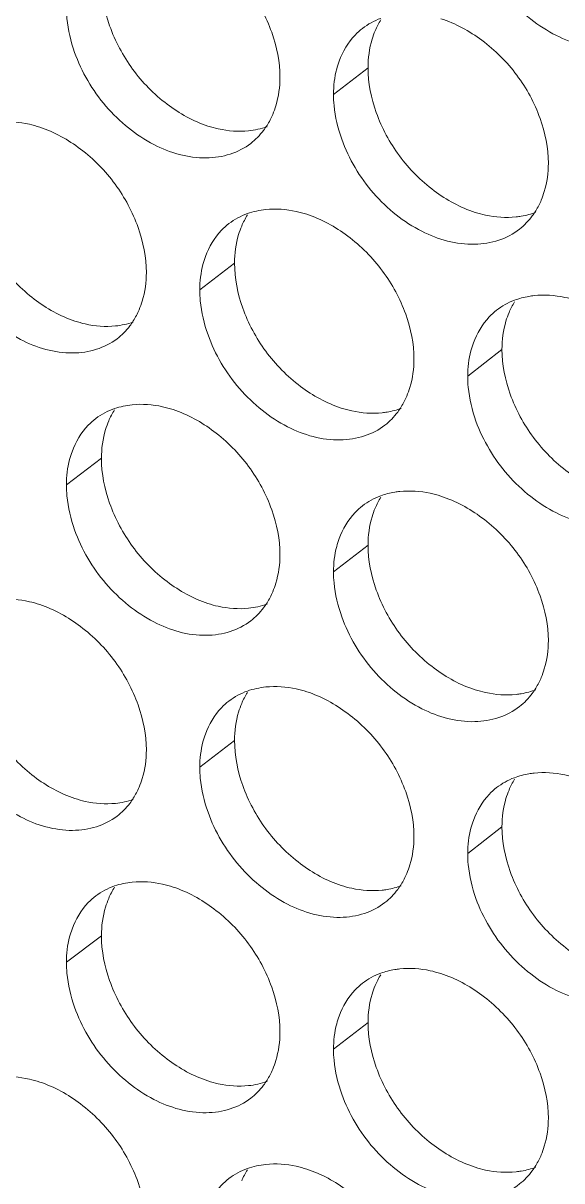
# Model space of a CAD drawing. Header units: millimetres. Extents: x 1177 to 4147, y 93 to 2194.
# Drawn here: x 2669.62 to 2678.5, y 939.57 to 958.67 of the extents above; entities that cross this region are included whole.
import ezdxf

# ---------------------------------------------------------------- set-up
doc = ezdxf.new("R2010")
doc.units = ezdxf.units.MM
doc.header["$LTSCALE"] = 0.1
doc.layers.get('0').update_dxf_attribs({"lineweight": 13})
doc.layers.add('标注', color=251, linetype='Continuous', lineweight=9)

# ---------------------------------------------------------------- blocks, each defined once
blk = doc.blocks.new('02')
at = {"layer": '标注'}
for p, q in [((4590.993, 959.745), (4590.18, 959.115)), ((4587.849, 955.14), (4587.03, 954.512)), ((4594.147, 953.108), (4593.34, 952.476)), ((4584.714, 950.542), (4583.889, 949.916)), ((4584.714, 950.542), (4583.889, 949.916)), ((4590.993, 948.495), (4590.18, 947.865)), ((4590.993, 948.495), (4590.18, 947.865)), ((4587.849, 943.89), (4587.03, 943.262)), ((4594.147, 941.858), (4593.34, 941.226)), ((4584.714, 939.292), (4583.889, 938.666)), ((4590.993, 937.245), (4590.18, 936.615))]:
    blk.add_line(p, q, dxfattribs=at)
for centre, radius, start, end in [((4592.88, 959.895), 1.864, 148.3086, 157.2163), ((4593.347, 957.353), 1.872, 328.517, 337.2337), ((4596.041, 953.253), 1.872, 148.5566, 157.3156), ((4590.188, 952.733), 1.864, 328.2673, 337.1333), ((4592.88, 948.645), 1.864, 148.3086, 157.2163), ((4592.88, 948.645), 1.864, 148.3086, 157.2163), ((4593.347, 946.103), 1.872, 328.517, 337.2337), ((4593.347, 946.103), 1.872, 328.517, 337.2337), ((4596.041, 942.003), 1.872, 148.5566, 157.3156), ((4590.188, 941.483), 1.864, 328.2673, 337.1333), ((4592.88, 937.395), 1.864, 148.3086, 157.2163), ((4593.347, 934.853), 1.872, 328.517, 337.2337)]:
    blk.add_arc(centre, radius, start, end, dxfattribs=at)
for points, knots in [([(4588.919, 959.523), (4588.919, 959.881), (4588.766, 960.626), (4588.224, 961.635), (4587.415, 962.453), (4586.746, 962.827), (4586.401, 962.94)], [0, 0, 0, 0, 0.239683, 0.497404, 0.756744, 1, 1, 1, 1]), ([(4593.535, 962.67), (4593.701, 962.208), (4594.09, 961.553), (4594.805, 960.879), (4595.574, 960.378), (4596.447, 960.139), (4597.254, 960.273), (4597.596, 960.453), (4597.74, 960.568)], [0, 0, 0, 0, 0.275228, 0.413938, 0.547913, 0.788391, 0.896887, 1, 1, 1, 1]), ([(4584.714, 961.792), (4584.714, 961.434), (4584.866, 960.689), (4585.404, 959.679), (4586.209, 958.859), (4586.876, 958.484), (4587.221, 958.372)], [0, 0, 0, 0, 0.239985, 0.497867, 0.757051, 1, 1, 1, 1]), ([(4583.889, 961.166), (4583.889, 961.079), (4583.907, 960.72), (4583.991, 960.366), (4584.082, 960.108)], [0, 0, 0, 0, 0.240231, 1, 1, 1, 1]), ([(4595.24, 957.496), (4595.24, 957.854), (4595.086, 958.598), (4594.541, 959.605), (4593.727, 960.42), (4593.054, 960.79), (4592.707, 960.901)], [0, 0, 0, 0, 0.239401, 0.496825, 0.756197, 1, 1, 1, 1]), ([(4590.864, 960.673), (4590.802, 960.625), (4590.565, 960.41), (4590.397, 960.125), (4590.314, 959.9)], [0, 0, 0, 0, 0.244977, 1, 1, 1, 1]), ([(4591.161, 960.617), (4591.134, 960.551), (4591.033, 960.271), (4590.993, 959.971), (4590.993, 959.745)], [0, 0, 0, 0, 0.240171, 1, 1, 1, 1]), ([(4584.082, 960.108), (4584.245, 959.647), (4584.628, 958.994), (4585.332, 958.316), (4586.088, 957.809), (4586.948, 957.559), (4587.747, 957.679), (4588.087, 957.852), (4588.231, 957.962)], [0, 0, 0, 0, 0.276284, 0.41529, 0.549381, 0.789463, 0.897466, 1, 1, 1, 1]), ([(4590.314, 959.9), (4590.292, 959.839), (4590.212, 959.585), (4590.18, 959.317), (4590.18, 959.115)], [0, 0, 0, 0, 0.241046, 1, 1, 1, 1]), ([(4590.993, 959.745), (4590.993, 959.387), (4591.146, 958.643), (4591.688, 957.635), (4592.498, 956.819), (4593.169, 956.448), (4593.516, 956.337)], [0, 0, 0, 0, 0.239702, 0.497289, 0.756504, 1, 1, 1, 1]), ([(4588.748, 958.647), (4588.776, 958.713), (4588.878, 958.994), (4588.919, 959.296), (4588.919, 959.523)], [0, 0, 0, 0, 0.24007, 1, 1, 1, 1]), ([(4590.18, 959.115), (4590.18, 959.029), (4590.198, 958.67), (4590.283, 958.316), (4590.375, 958.059)], [0, 0, 0, 0, 0.240323, 1, 1, 1, 1]), ([(4583.262, 958.345), (4583.181, 958.372), (4582.87, 958.459), (4582.541, 958.485), (4582.304, 958.461)], [0, 0, 0, 0, 0.262621, 1, 1, 1, 1]), ([(4585.772, 954.922), (4585.772, 955.281), (4585.62, 956.025), (4585.08, 957.035), (4584.274, 957.855), (4583.607, 958.232), (4583.262, 958.345)], [0, 0, 0, 0, 0.239826, 0.497695, 0.75702, 1, 1, 1, 1]), ([(4587.221, 958.372), (4587.302, 958.345), (4587.613, 958.26), (4587.943, 958.235), (4588.18, 958.259)], [0, 0, 0, 0, 0.262294, 1, 1, 1, 1]), ([(4588.231, 957.962), (4588.344, 958.049), (4588.48, 958.189), (4588.588, 958.347), (4588.614, 958.388)], [0, 0, 0, 0, 0.74598, 1, 1, 1, 1]), ([(4590.375, 958.059), (4590.539, 957.597), (4590.926, 956.942), (4591.638, 956.268), (4592.403, 955.764), (4593.271, 955.522), (4594.075, 955.651), (4594.417, 955.829), (4594.561, 955.942)], [0, 0, 0, 0, 0.275578, 0.414386, 0.548399, 0.788745, 0.897079, 1, 1, 1, 1]), ([(4595.073, 956.628), (4595.1, 956.694), (4595.2, 956.973), (4595.24, 957.272), (4595.24, 957.496)], [0, 0, 0, 0, 0.240415, 1, 1, 1, 1]), ([(4581.589, 957.201), (4581.589, 956.843), (4581.74, 956.098), (4582.276, 955.087), (4583.078, 954.265), (4583.744, 953.889), (4584.088, 953.775)], [0, 0, 0, 0, 0.240129, 0.498159, 0.757326, 1, 1, 1, 1]), ([(4589.549, 956.292), (4589.468, 956.318), (4589.155, 956.403), (4588.824, 956.428), (4588.585, 956.403)], [0, 0, 0, 0, 0.262368, 1, 1, 1, 1]), ([(4592.075, 952.881), (4592.075, 953.239), (4591.921, 953.983), (4591.378, 954.991), (4590.566, 955.807), (4589.896, 956.18), (4589.549, 956.292)], [0, 0, 0, 0, 0.239541, 0.497113, 0.75647, 1, 1, 1, 1]), ([(4593.516, 956.337), (4593.597, 956.311), (4593.911, 956.227), (4594.242, 956.204), (4594.481, 956.229)], [0, 0, 0, 0, 0.262046, 1, 1, 1, 1]), ([(4594.481, 956.229), (4594.521, 956.233), (4594.68, 956.255), (4594.837, 956.297), (4594.948, 956.339)], [0, 0, 0, 0, 0.25521, 1, 1, 1, 1]), ([(4594.561, 955.942), (4594.674, 956.031), (4594.81, 956.173), (4594.917, 956.333), (4594.943, 956.375)], [0, 0, 0, 0, 0.746051, 1, 1, 1, 1]), ([(4587.717, 956.072), (4587.655, 956.024), (4587.416, 955.809), (4587.247, 955.523), (4587.163, 955.295)], [0, 0, 0, 0, 0.244827, 1, 1, 1, 1]), ([(4588.018, 956.015), (4587.99, 955.949), (4587.889, 955.668), (4587.849, 955.367), (4587.849, 955.14)], [0, 0, 0, 0, 0.239998, 1, 1, 1, 1]), ([(4580.951, 955.519), (4581.113, 955.059), (4581.493, 954.405), (4582.193, 953.727), (4582.945, 953.218), (4583.801, 952.964), (4584.598, 953.079), (4584.937, 953.249), (4585.081, 953.359)], [0, 0, 0, 0, 0.27664, 0.415747, 0.549878, 0.789826, 0.897663, 1, 1, 1, 1]), ([(4587.163, 955.295), (4587.141, 955.235), (4587.062, 954.981), (4587.03, 954.713), (4587.03, 954.512)], [0, 0, 0, 0, 0.24094, 1, 1, 1, 1]), ([(4587.849, 955.14), (4587.849, 954.782), (4588.001, 954.037), (4588.541, 953.028), (4589.349, 952.21), (4590.018, 951.837), (4590.364, 951.726)], [0, 0, 0, 0, 0.239843, 0.497577, 0.756777, 1, 1, 1, 1]), ([(4585.601, 954.042), (4585.629, 954.109), (4585.731, 954.391), (4585.772, 954.694), (4585.772, 954.922)], [0, 0, 0, 0, 0.239896, 1, 1, 1, 1]), ([(4587.03, 954.512), (4587.03, 954.425), (4587.048, 954.066), (4587.132, 953.712), (4587.224, 953.455)], [0, 0, 0, 0, 0.240277, 1, 1, 1, 1]), ([(4594.905, 954.375), (4594.864, 954.371), (4594.706, 954.349), (4594.55, 954.308), (4594.439, 954.266)], [0, 0, 0, 0, 0.255282, 1, 1, 1, 1]), ([(4595.875, 954.268), (4595.793, 954.294), (4595.477, 954.378), (4595.144, 954.401), (4594.905, 954.375)], [0, 0, 0, 0, 0.26212, 1, 1, 1, 1]), ([(4594.02, 954.031), (4593.959, 953.983), (4593.724, 953.768), (4593.557, 953.486), (4593.475, 953.261)], [0, 0, 0, 0, 0.245125, 1, 1, 1, 1]), ([(4584.088, 953.775), (4584.169, 953.749), (4584.479, 953.662), (4584.808, 953.637), (4585.044, 953.661)], [0, 0, 0, 0, 0.262419, 1, 1, 1, 1]), ([(4585.081, 953.359), (4585.194, 953.445), (4585.329, 953.583), (4585.438, 953.74), (4585.463, 953.781)], [0, 0, 0, 0, 0.745944, 1, 1, 1, 1]), ([(4594.314, 953.975), (4594.286, 953.91), (4594.187, 953.631), (4594.147, 953.333), (4594.147, 953.108)], [0, 0, 0, 0, 0.240343, 1, 1, 1, 1]), ([(4587.224, 953.455), (4587.388, 952.993), (4587.772, 952.339), (4588.48, 951.663), (4589.24, 951.158), (4590.104, 950.912), (4590.906, 951.036), (4591.247, 951.211), (4591.391, 951.323)], [0, 0, 0, 0, 0.27593, 0.414836, 0.548888, 0.789102, 0.897272, 1, 1, 1, 1]), ([(4593.475, 953.261), (4593.452, 953.201), (4593.372, 952.947), (4593.34, 952.678), (4593.34, 952.476)], [0, 0, 0, 0, 0.241152, 1, 1, 1, 1]), ([(4594.147, 953.108), (4594.147, 952.75), (4594.3, 952.006), (4594.844, 950.999), (4595.657, 950.185), (4596.33, 949.816), (4596.677, 949.706)], [0, 0, 0, 0, 0.239562, 0.497002, 0.756233, 1, 1, 1, 1]), ([(4591.906, 952.009), (4591.934, 952.075), (4592.034, 952.355), (4592.075, 952.655), (4592.075, 952.881)], [0, 0, 0, 0, 0.240243, 1, 1, 1, 1]), ([(4593.34, 952.476), (4593.34, 952.39), (4593.358, 952.031), (4593.443, 951.677), (4593.535, 951.42)], [0, 0, 0, 0, 0.240369, 1, 1, 1, 1]), ([(4586.401, 951.69), (4586.32, 951.716), (4586.008, 951.802), (4585.677, 951.828), (4585.44, 951.804)], [0, 0, 0, 0, 0.262494, 1, 1, 1, 1]), ([(4586.401, 951.69), (4586.32, 951.716), (4586.008, 951.802), (4585.677, 951.828), (4585.44, 951.804)], [0, 0, 0, 0, 0.262494, 1, 1, 1, 1]), ([(4588.919, 948.273), (4588.919, 948.631), (4588.766, 949.376), (4588.224, 950.385), (4587.415, 951.203), (4586.746, 951.577), (4586.401, 951.69)], [0, 0, 0, 0, 0.239683, 0.497404, 0.756744, 1, 1, 1, 1]), ([(4588.919, 948.273), (4588.919, 948.631), (4588.766, 949.376), (4588.224, 950.385), (4587.415, 951.203), (4586.746, 951.577), (4586.401, 951.69)], [0, 0, 0, 0, 0.239683, 0.497404, 0.756744, 1, 1, 1, 1]), ([(4590.364, 951.726), (4590.444, 951.7), (4590.757, 951.615), (4591.088, 951.591), (4591.326, 951.616)], [0, 0, 0, 0, 0.262169, 1, 1, 1, 1]), ([(4591.326, 951.616), (4591.365, 951.62), (4591.518, 951.64), (4591.669, 951.679), (4591.777, 951.719)], [0, 0, 0, 0, 0.255066, 1, 1, 1, 1]), ([(4591.391, 951.323), (4591.504, 951.411), (4591.64, 951.552), (4591.748, 951.711), (4591.774, 951.753)], [0, 0, 0, 0, 0.746016, 1, 1, 1, 1]), ([(4584.581, 951.479), (4584.518, 951.431), (4584.276, 951.216), (4584.106, 950.927), (4584.022, 950.698)], [0, 0, 0, 0, 0.244673, 1, 1, 1, 1]), ([(4584.581, 951.479), (4584.518, 951.431), (4584.276, 951.216), (4584.106, 950.927), (4584.022, 950.698)], [0, 0, 0, 0, 0.244673, 1, 1, 1, 1]), ([(4584.885, 951.421), (4584.857, 951.355), (4584.755, 951.073), (4584.714, 950.77), (4584.714, 950.542)], [0, 0, 0, 0, 0.239824, 1, 1, 1, 1]), ([(4584.885, 951.421), (4584.857, 951.355), (4584.755, 951.073), (4584.714, 950.77), (4584.714, 950.542)], [0, 0, 0, 0, 0.239824, 1, 1, 1, 1]), ([(4593.535, 951.42), (4593.701, 950.958), (4594.09, 950.303), (4594.805, 949.629), (4595.574, 949.128), (4596.447, 948.889), (4597.254, 949.023), (4597.596, 949.203), (4597.74, 949.318)], [0, 0, 0, 0, 0.275228, 0.413938, 0.547913, 0.788391, 0.896887, 1, 1, 1, 1]), ([(4584.022, 950.698), (4584, 950.638), (4583.921, 950.385), (4583.889, 950.117), (4583.889, 949.916)], [0, 0, 0, 0, 0.240834, 1, 1, 1, 1]), ([(4584.022, 950.698), (4584, 950.638), (4583.921, 950.385), (4583.889, 950.117), (4583.889, 949.916)], [0, 0, 0, 0, 0.240834, 1, 1, 1, 1]), ([(4584.714, 950.542), (4584.714, 950.184), (4584.866, 949.439), (4585.404, 948.429), (4586.209, 947.609), (4586.876, 947.234), (4587.221, 947.122)], [0, 0, 0, 0, 0.239985, 0.497867, 0.757051, 1, 1, 1, 1]), ([(4584.714, 950.542), (4584.714, 950.184), (4584.866, 949.439), (4585.404, 948.429), (4586.209, 947.609), (4586.876, 947.234), (4587.221, 947.122)], [0, 0, 0, 0, 0.239985, 0.497867, 0.757051, 1, 1, 1, 1]), ([(4583.889, 949.916), (4583.889, 949.829), (4583.907, 949.47), (4583.991, 949.116), (4584.082, 948.858)], [0, 0, 0, 0, 0.240231, 1, 1, 1, 1]), ([(4583.889, 949.916), (4583.889, 949.829), (4583.907, 949.47), (4583.991, 949.116), (4584.082, 948.858)], [0, 0, 0, 0, 0.240231, 1, 1, 1, 1]), ([(4591.74, 949.76), (4591.701, 949.756), (4591.549, 949.736), (4591.398, 949.697), (4591.291, 949.658)], [0, 0, 0, 0, 0.255136, 1, 1, 1, 1]), ([(4591.74, 949.76), (4591.701, 949.756), (4591.549, 949.736), (4591.398, 949.697), (4591.291, 949.658)], [0, 0, 0, 0, 0.255136, 1, 1, 1, 1]), ([(4592.707, 949.651), (4592.626, 949.677), (4592.311, 949.762), (4591.979, 949.786), (4591.74, 949.76)], [0, 0, 0, 0, 0.262243, 1, 1, 1, 1]), ([(4592.707, 949.651), (4592.626, 949.677), (4592.311, 949.762), (4591.979, 949.786), (4591.74, 949.76)], [0, 0, 0, 0, 0.262243, 1, 1, 1, 1]), ([(4595.24, 946.246), (4595.24, 946.604), (4595.086, 947.348), (4594.541, 948.355), (4593.727, 949.17), (4593.054, 949.54), (4592.707, 949.651)], [0, 0, 0, 0, 0.239401, 0.496825, 0.756197, 1, 1, 1, 1]), ([(4595.24, 946.246), (4595.24, 946.604), (4595.086, 947.348), (4594.541, 948.355), (4593.727, 949.17), (4593.054, 949.54), (4592.707, 949.651)], [0, 0, 0, 0, 0.239401, 0.496825, 0.756197, 1, 1, 1, 1]), ([(4590.864, 949.423), (4590.802, 949.375), (4590.565, 949.16), (4590.397, 948.875), (4590.314, 948.65)], [0, 0, 0, 0, 0.244977, 1, 1, 1, 1]), ([(4590.864, 949.423), (4590.802, 949.375), (4590.565, 949.16), (4590.397, 948.875), (4590.314, 948.65)], [0, 0, 0, 0, 0.244977, 1, 1, 1, 1]), ([(4591.161, 949.367), (4591.134, 949.301), (4591.033, 949.021), (4590.993, 948.721), (4590.993, 948.495)], [0, 0, 0, 0, 0.240171, 1, 1, 1, 1]), ([(4591.161, 949.367), (4591.134, 949.301), (4591.033, 949.021), (4590.993, 948.721), (4590.993, 948.495)], [0, 0, 0, 0, 0.240171, 1, 1, 1, 1]), ([(4584.082, 948.858), (4584.245, 948.397), (4584.628, 947.744), (4585.332, 947.066), (4586.088, 946.559), (4586.948, 946.309), (4587.747, 946.429), (4588.087, 946.602), (4588.231, 946.712)], [0, 0, 0, 0, 0.276284, 0.41529, 0.549381, 0.789463, 0.897466, 1, 1, 1, 1]), ([(4584.082, 948.858), (4584.245, 948.397), (4584.628, 947.744), (4585.332, 947.066), (4586.088, 946.559), (4586.948, 946.309), (4587.747, 946.429), (4588.087, 946.602), (4588.231, 946.712)], [0, 0, 0, 0, 0.276284, 0.41529, 0.549381, 0.789463, 0.897466, 1, 1, 1, 1]), ([(4590.314, 948.65), (4590.292, 948.589), (4590.212, 948.335), (4590.18, 948.067), (4590.18, 947.865)], [0, 0, 0, 0, 0.241046, 1, 1, 1, 1]), ([(4590.314, 948.65), (4590.292, 948.589), (4590.212, 948.335), (4590.18, 948.067), (4590.18, 947.865)], [0, 0, 0, 0, 0.241046, 1, 1, 1, 1]), ([(4588.748, 947.397), (4588.776, 947.463), (4588.878, 947.744), (4588.919, 948.046), (4588.919, 948.273)], [0, 0, 0, 0, 0.24007, 1, 1, 1, 1]), ([(4588.748, 947.397), (4588.776, 947.463), (4588.878, 947.744), (4588.919, 948.046), (4588.919, 948.273)], [0, 0, 0, 0, 0.24007, 1, 1, 1, 1]), ([(4590.993, 948.495), (4590.993, 948.137), (4591.146, 947.393), (4591.688, 946.385), (4592.498, 945.569), (4593.169, 945.198), (4593.516, 945.087)], [0, 0, 0, 0, 0.239702, 0.497289, 0.756504, 1, 1, 1, 1]), ([(4590.993, 948.495), (4590.993, 948.137), (4591.146, 947.393), (4591.688, 946.385), (4592.498, 945.569), (4593.169, 945.198), (4593.516, 945.087)], [0, 0, 0, 0, 0.239702, 0.497289, 0.756504, 1, 1, 1, 1]), ([(4590.18, 947.865), (4590.18, 947.779), (4590.198, 947.42), (4590.283, 947.066), (4590.375, 946.809)], [0, 0, 0, 0, 0.240323, 1, 1, 1, 1]), ([(4590.18, 947.865), (4590.18, 947.779), (4590.198, 947.42), (4590.283, 947.066), (4590.375, 946.809)], [0, 0, 0, 0, 0.240323, 1, 1, 1, 1]), ([(4583.262, 947.095), (4583.181, 947.122), (4582.87, 947.209), (4582.541, 947.235), (4582.304, 947.211)], [0, 0, 0, 0, 0.262621, 1, 1, 1, 1]), ([(4585.772, 943.672), (4585.772, 944.031), (4585.62, 944.775), (4585.08, 945.785), (4584.274, 946.605), (4583.607, 946.982), (4583.262, 947.095)], [0, 0, 0, 0, 0.239826, 0.497695, 0.75702, 1, 1, 1, 1]), ([(4587.221, 947.122), (4587.302, 947.095), (4587.613, 947.01), (4587.943, 946.985), (4588.18, 947.009)], [0, 0, 0, 0, 0.262294, 1, 1, 1, 1]), ([(4587.221, 947.122), (4587.302, 947.095), (4587.613, 947.01), (4587.943, 946.985), (4588.18, 947.009)], [0, 0, 0, 0, 0.262294, 1, 1, 1, 1]), ([(4588.231, 946.712), (4588.344, 946.799), (4588.48, 946.939), (4588.588, 947.097), (4588.614, 947.138)], [0, 0, 0, 0, 0.74598, 1, 1, 1, 1]), ([(4588.231, 946.712), (4588.344, 946.799), (4588.48, 946.939), (4588.588, 947.097), (4588.614, 947.138)], [0, 0, 0, 0, 0.74598, 1, 1, 1, 1]), ([(4590.375, 946.809), (4590.539, 946.347), (4590.926, 945.692), (4591.638, 945.018), (4592.403, 944.514), (4593.271, 944.272), (4594.075, 944.401), (4594.417, 944.579), (4594.561, 944.692)], [0, 0, 0, 0, 0.275578, 0.414386, 0.548399, 0.788745, 0.897079, 1, 1, 1, 1]), ([(4590.375, 946.809), (4590.539, 946.347), (4590.926, 945.692), (4591.638, 945.018), (4592.403, 944.514), (4593.271, 944.272), (4594.075, 944.401), (4594.417, 944.579), (4594.561, 944.692)], [0, 0, 0, 0, 0.275578, 0.414386, 0.548399, 0.788745, 0.897079, 1, 1, 1, 1]), ([(4595.073, 945.378), (4595.1, 945.444), (4595.2, 945.723), (4595.24, 946.022), (4595.24, 946.246)], [0, 0, 0, 0, 0.240415, 1, 1, 1, 1]), ([(4595.073, 945.378), (4595.1, 945.444), (4595.2, 945.723), (4595.24, 946.022), (4595.24, 946.246)], [0, 0, 0, 0, 0.240415, 1, 1, 1, 1]), ([(4581.589, 945.951), (4581.589, 945.593), (4581.74, 944.848), (4582.276, 943.837), (4583.078, 943.015), (4583.744, 942.639), (4584.088, 942.525)], [0, 0, 0, 0, 0.240129, 0.498159, 0.757326, 1, 1, 1, 1]), ([(4589.549, 945.042), (4589.468, 945.068), (4589.155, 945.153), (4588.824, 945.178), (4588.585, 945.153)], [0, 0, 0, 0, 0.262368, 1, 1, 1, 1]), ([(4592.075, 941.631), (4592.075, 941.989), (4591.921, 942.733), (4591.378, 943.741), (4590.566, 944.557), (4589.896, 944.93), (4589.549, 945.042)], [0, 0, 0, 0, 0.239541, 0.497113, 0.75647, 1, 1, 1, 1]), ([(4593.516, 945.087), (4593.597, 945.061), (4593.911, 944.977), (4594.242, 944.954), (4594.481, 944.979)], [0, 0, 0, 0, 0.262046, 1, 1, 1, 1]), ([(4593.516, 945.087), (4593.597, 945.061), (4593.911, 944.977), (4594.242, 944.954), (4594.481, 944.979)], [0, 0, 0, 0, 0.262046, 1, 1, 1, 1]), ([(4594.481, 944.979), (4594.521, 944.983), (4594.68, 945.005), (4594.837, 945.047), (4594.948, 945.089)], [0, 0, 0, 0, 0.25521, 1, 1, 1, 1]), ([(4594.481, 944.979), (4594.521, 944.983), (4594.68, 945.005), (4594.837, 945.047), (4594.948, 945.089)], [0, 0, 0, 0, 0.25521, 1, 1, 1, 1]), ([(4594.561, 944.692), (4594.674, 944.781), (4594.81, 944.923), (4594.917, 945.083), (4594.943, 945.125)], [0, 0, 0, 0, 0.746051, 1, 1, 1, 1]), ([(4594.561, 944.692), (4594.674, 944.781), (4594.81, 944.923), (4594.917, 945.083), (4594.943, 945.125)], [0, 0, 0, 0, 0.746051, 1, 1, 1, 1]), ([(4587.717, 944.822), (4587.655, 944.774), (4587.416, 944.559), (4587.247, 944.273), (4587.163, 944.045)], [0, 0, 0, 0, 0.244827, 1, 1, 1, 1]), ([(4588.018, 944.765), (4587.99, 944.699), (4587.889, 944.418), (4587.849, 944.117), (4587.849, 943.89)], [0, 0, 0, 0, 0.239998, 1, 1, 1, 1]), ([(4580.951, 944.269), (4581.113, 943.809), (4581.493, 943.155), (4582.193, 942.477), (4582.945, 941.968), (4583.801, 941.714), (4584.598, 941.829), (4584.937, 941.999), (4585.081, 942.109)], [0, 0, 0, 0, 0.27664, 0.415747, 0.549878, 0.789826, 0.897663, 1, 1, 1, 1]), ([(4587.163, 944.045), (4587.141, 943.985), (4587.062, 943.731), (4587.03, 943.463), (4587.03, 943.262)], [0, 0, 0, 0, 0.24094, 1, 1, 1, 1]), ([(4587.849, 943.89), (4587.849, 943.532), (4588.001, 942.787), (4588.541, 941.778), (4589.349, 940.96), (4590.018, 940.587), (4590.364, 940.476)], [0, 0, 0, 0, 0.239843, 0.497577, 0.756777, 1, 1, 1, 1]), ([(4585.601, 942.792), (4585.629, 942.859), (4585.731, 943.141), (4585.772, 943.444), (4585.772, 943.672)], [0, 0, 0, 0, 0.239896, 1, 1, 1, 1]), ([(4587.03, 943.262), (4587.03, 943.175), (4587.048, 942.816), (4587.132, 942.462), (4587.224, 942.205)], [0, 0, 0, 0, 0.240277, 1, 1, 1, 1]), ([(4594.905, 943.125), (4594.864, 943.121), (4594.706, 943.099), (4594.55, 943.058), (4594.439, 943.016)], [0, 0, 0, 0, 0.255282, 1, 1, 1, 1]), ([(4595.875, 943.018), (4595.793, 943.044), (4595.477, 943.128), (4595.144, 943.151), (4594.905, 943.125)], [0, 0, 0, 0, 0.26212, 1, 1, 1, 1]), ([(4584.088, 942.525), (4584.169, 942.499), (4584.479, 942.412), (4584.808, 942.387), (4585.044, 942.411)], [0, 0, 0, 0, 0.262419, 1, 1, 1, 1]), ([(4585.081, 942.109), (4585.194, 942.195), (4585.329, 942.333), (4585.438, 942.49), (4585.463, 942.531)], [0, 0, 0, 0, 0.745944, 1, 1, 1, 1]), ([(4594.02, 942.781), (4593.959, 942.733), (4593.724, 942.518), (4593.557, 942.236), (4593.475, 942.011)], [0, 0, 0, 0, 0.245125, 1, 1, 1, 1]), ([(4594.314, 942.725), (4594.286, 942.66), (4594.187, 942.381), (4594.147, 942.083), (4594.147, 941.858)], [0, 0, 0, 0, 0.240343, 1, 1, 1, 1]), ([(4587.224, 942.205), (4587.388, 941.743), (4587.772, 941.089), (4588.48, 940.413), (4589.24, 939.908), (4590.104, 939.662), (4590.906, 939.786), (4591.247, 939.961), (4591.391, 940.073)], [0, 0, 0, 0, 0.27593, 0.414836, 0.548888, 0.789102, 0.897272, 1, 1, 1, 1]), ([(4593.475, 942.011), (4593.452, 941.951), (4593.372, 941.697), (4593.34, 941.428), (4593.34, 941.226)], [0, 0, 0, 0, 0.241152, 1, 1, 1, 1]), ([(4594.147, 941.858), (4594.147, 941.5), (4594.3, 940.756), (4594.844, 939.749), (4595.657, 938.935), (4596.33, 938.566), (4596.677, 938.456)], [0, 0, 0, 0, 0.239562, 0.497002, 0.756233, 1, 1, 1, 1]), ([(4591.906, 940.759), (4591.934, 940.825), (4592.034, 941.105), (4592.075, 941.405), (4592.075, 941.631)], [0, 0, 0, 0, 0.240243, 1, 1, 1, 1]), ([(4593.34, 941.226), (4593.34, 941.14), (4593.358, 940.781), (4593.443, 940.427), (4593.535, 940.17)], [0, 0, 0, 0, 0.240369, 1, 1, 1, 1]), ([(4586.401, 940.44), (4586.32, 940.466), (4586.008, 940.552), (4585.677, 940.578), (4585.44, 940.554)], [0, 0, 0, 0, 0.262494, 1, 1, 1, 1]), ([(4588.919, 937.023), (4588.919, 937.381), (4588.766, 938.126), (4588.224, 939.135), (4587.415, 939.953), (4586.746, 940.327), (4586.401, 940.44)], [0, 0, 0, 0, 0.239683, 0.497404, 0.756744, 1, 1, 1, 1]), ([(4590.364, 940.476), (4590.444, 940.45), (4590.757, 940.365), (4591.088, 940.341), (4591.326, 940.366)], [0, 0, 0, 0, 0.262169, 1, 1, 1, 1]), ([(4591.326, 940.366), (4591.365, 940.37), (4591.518, 940.39), (4591.669, 940.429), (4591.777, 940.469)], [0, 0, 0, 0, 0.255066, 1, 1, 1, 1]), ([(4591.391, 940.073), (4591.504, 940.161), (4591.64, 940.302), (4591.748, 940.461), (4591.774, 940.503)], [0, 0, 0, 0, 0.746016, 1, 1, 1, 1]), ([(4584.581, 940.229), (4584.518, 940.181), (4584.276, 939.966), (4584.106, 939.677), (4584.022, 939.448)], [0, 0, 0, 0, 0.244673, 1, 1, 1, 1]), ([(4584.885, 940.171), (4584.857, 940.105), (4584.755, 939.823), (4584.714, 939.52), (4584.714, 939.292)], [0, 0, 0, 0, 0.239824, 1, 1, 1, 1]), ([(4593.535, 940.17), (4593.701, 939.708), (4594.09, 939.053), (4594.805, 938.379), (4595.574, 937.878), (4596.447, 937.639), (4597.254, 937.773), (4597.596, 937.953), (4597.74, 938.068)], [0, 0, 0, 0, 0.275228, 0.413938, 0.547913, 0.788391, 0.896887, 1, 1, 1, 1]), ([(4584.022, 939.448), (4584, 939.388), (4583.921, 939.135), (4583.889, 938.867), (4583.889, 938.666)], [0, 0, 0, 0, 0.240834, 1, 1, 1, 1]), ([(4584.714, 939.292), (4584.714, 938.934), (4584.866, 938.189), (4585.404, 937.179), (4586.209, 936.359), (4586.876, 935.984), (4587.221, 935.872)], [0, 0, 0, 0, 0.239985, 0.497867, 0.757051, 1, 1, 1, 1]), ([(4583.889, 938.666), (4583.889, 938.579), (4583.907, 938.22), (4583.991, 937.866), (4584.082, 937.608)], [0, 0, 0, 0, 0.240231, 1, 1, 1, 1]), ([(4591.74, 938.51), (4591.701, 938.506), (4591.549, 938.486), (4591.398, 938.447), (4591.291, 938.408)], [0, 0, 0, 0, 0.255136, 1, 1, 1, 1]), ([(4592.707, 938.401), (4592.626, 938.427), (4592.311, 938.512), (4591.979, 938.536), (4591.74, 938.51)], [0, 0, 0, 0, 0.262243, 1, 1, 1, 1]), ([(4590.864, 938.173), (4590.802, 938.125), (4590.565, 937.91), (4590.397, 937.625), (4590.314, 937.4)], [0, 0, 0, 0, 0.244977, 1, 1, 1, 1]), ([(4595.24, 934.996), (4595.24, 935.354), (4595.086, 936.098), (4594.541, 937.105), (4593.727, 937.92), (4593.054, 938.29), (4592.707, 938.401)], [0, 0, 0, 0, 0.239401, 0.496825, 0.756197, 1, 1, 1, 1]), ([(4591.161, 938.117), (4591.134, 938.051), (4591.033, 937.771), (4590.993, 937.471), (4590.993, 937.245)], [0, 0, 0, 0, 0.240171, 1, 1, 1, 1]), ([(4584.082, 937.608), (4584.245, 937.147), (4584.628, 936.494), (4585.332, 935.816), (4586.088, 935.309), (4586.948, 935.059), (4587.747, 935.179), (4588.087, 935.352), (4588.231, 935.462)], [0, 0, 0, 0, 0.276284, 0.41529, 0.549381, 0.789463, 0.897466, 1, 1, 1, 1]), ([(4590.314, 937.4), (4590.292, 937.339), (4590.212, 937.085), (4590.18, 936.817), (4590.18, 936.615)], [0, 0, 0, 0, 0.241046, 1, 1, 1, 1]), ([(4590.993, 937.245), (4590.993, 936.887), (4591.146, 936.143), (4591.688, 935.135), (4592.498, 934.319), (4593.169, 933.948), (4593.516, 933.837)], [0, 0, 0, 0, 0.239702, 0.497289, 0.756504, 1, 1, 1, 1]), ([(4588.748, 936.147), (4588.776, 936.213), (4588.878, 936.494), (4588.919, 936.796), (4588.919, 937.023)], [0, 0, 0, 0, 0.24007, 1, 1, 1, 1]), ([(4590.18, 936.615), (4590.18, 936.529), (4590.198, 936.17), (4590.283, 935.816), (4590.375, 935.559)], [0, 0, 0, 0, 0.240323, 1, 1, 1, 1]), ([(4583.262, 935.845), (4583.181, 935.872), (4582.87, 935.959), (4582.541, 935.985), (4582.304, 935.961)], [0, 0, 0, 0, 0.262621, 1, 1, 1, 1]), ([(4585.772, 932.422), (4585.772, 932.781), (4585.62, 933.525), (4585.08, 934.535), (4584.274, 935.355), (4583.607, 935.732), (4583.262, 935.845)], [0, 0, 0, 0, 0.239826, 0.497695, 0.75702, 1, 1, 1, 1]), ([(4587.221, 935.872), (4587.302, 935.845), (4587.613, 935.76), (4587.943, 935.735), (4588.18, 935.759)], [0, 0, 0, 0, 0.262294, 1, 1, 1, 1]), ([(4588.231, 935.462), (4588.344, 935.549), (4588.48, 935.689), (4588.588, 935.847), (4588.614, 935.888)], [0, 0, 0, 0, 0.74598, 1, 1, 1, 1]), ([(4590.375, 935.559), (4590.539, 935.097), (4590.926, 934.442), (4591.638, 933.768), (4592.403, 933.264), (4593.271, 933.022), (4594.075, 933.151), (4594.417, 933.329), (4594.561, 933.442)], [0, 0, 0, 0, 0.275578, 0.414386, 0.548399, 0.788745, 0.897079, 1, 1, 1, 1]), ([(4595.073, 934.128), (4595.1, 934.194), (4595.2, 934.473), (4595.24, 934.772), (4595.24, 934.996)], [0, 0, 0, 0, 0.240415, 1, 1, 1, 1]), ([(4581.589, 934.701), (4581.589, 934.343), (4581.74, 933.598), (4582.276, 932.587), (4583.078, 931.765), (4583.744, 931.389), (4584.088, 931.275)], [0, 0, 0, 0, 0.240129, 0.498159, 0.757326, 1, 1, 1, 1]), ([(4589.549, 933.792), (4589.468, 933.818), (4589.155, 933.903), (4588.824, 933.928), (4588.585, 933.903)], [0, 0, 0, 0, 0.262368, 1, 1, 1, 1]), ([(4592.075, 930.381), (4592.075, 930.739), (4591.921, 931.483), (4591.378, 932.491), (4590.566, 933.307), (4589.896, 933.68), (4589.549, 933.792)], [0, 0, 0, 0, 0.239541, 0.497113, 0.75647, 1, 1, 1, 1]), ([(4593.516, 933.837), (4593.597, 933.811), (4593.911, 933.727), (4594.242, 933.704), (4594.481, 933.729)], [0, 0, 0, 0, 0.262046, 1, 1, 1, 1]), ([(4594.481, 933.729), (4594.521, 933.733), (4594.68, 933.755), (4594.837, 933.797), (4594.948, 933.839)], [0, 0, 0, 0, 0.25521, 1, 1, 1, 1]), ([(4594.561, 933.442), (4594.674, 933.531), (4594.81, 933.673), (4594.917, 933.833), (4594.943, 933.875)], [0, 0, 0, 0, 0.746051, 1, 1, 1, 1]), ([(4587.717, 933.572), (4587.655, 933.524), (4587.416, 933.309), (4587.247, 933.023), (4587.163, 932.795)], [0, 0, 0, 0, 0.244827, 1, 1, 1, 1])]:
    blk.add_open_spline(points, degree=3, knots=knots, dxfattribs=at)
for points in [[(4591.291, 960.908), (4591.138, 960.852), (4590.992, 960.772), (4590.864, 960.673)], [(4588.614, 958.388), (4588.665, 958.47), (4588.71, 958.557), (4588.748, 958.647)], [(4588.18, 958.259), (4588.328, 958.274), (4588.475, 958.306), (4588.615, 958.356)], [(4588.152, 956.307), (4587.997, 956.252), (4587.848, 956.173), (4587.717, 956.072)], [(4588.153, 956.276), (4588.101, 956.193), (4588.056, 956.105), (4588.018, 956.015)], [(4588.585, 956.403), (4588.438, 956.388), (4588.292, 956.357), (4588.152, 956.307)], [(4594.439, 954.266), (4594.289, 954.209), (4594.146, 954.129), (4594.02, 954.031)], [(4585.463, 953.781), (4585.516, 953.864), (4585.562, 953.952), (4585.601, 954.042)], [(4585.044, 953.661), (4585.186, 953.675), (4585.328, 953.705), (4585.462, 953.751)], [(4585.44, 951.804), (4585.298, 951.789), (4585.158, 951.76), (4585.023, 951.714)], [(4585.44, 951.804), (4585.298, 951.789), (4585.158, 951.76), (4585.023, 951.714)], [(4585.023, 951.714), (4584.865, 951.659), (4584.713, 951.58), (4584.581, 951.479)], [(4585.023, 951.714), (4584.865, 951.659), (4584.713, 951.58), (4584.581, 951.479)], [(4585.022, 951.684), (4584.969, 951.601), (4584.923, 951.512), (4584.885, 951.421)], [(4585.022, 951.684), (4584.969, 951.601), (4584.923, 951.512), (4584.885, 951.421)], [(4591.291, 949.658), (4591.138, 949.602), (4590.992, 949.522), (4590.864, 949.423)], [(4591.291, 949.658), (4591.138, 949.602), (4590.992, 949.522), (4590.864, 949.423)], [(4588.614, 947.138), (4588.665, 947.22), (4588.71, 947.307), (4588.748, 947.397)], [(4588.614, 947.138), (4588.665, 947.22), (4588.71, 947.307), (4588.748, 947.397)], [(4588.18, 947.009), (4588.328, 947.024), (4588.475, 947.056), (4588.615, 947.106)], [(4588.18, 947.009), (4588.328, 947.024), (4588.475, 947.056), (4588.615, 947.106)], [(4588.152, 945.057), (4587.997, 945.002), (4587.848, 944.923), (4587.717, 944.822)], [(4588.153, 945.026), (4588.101, 944.943), (4588.056, 944.855), (4588.018, 944.765)], [(4588.585, 945.153), (4588.438, 945.138), (4588.292, 945.107), (4588.152, 945.057)], [(4594.439, 943.016), (4594.289, 942.959), (4594.146, 942.879), (4594.02, 942.781)], [(4585.463, 942.531), (4585.516, 942.614), (4585.562, 942.702), (4585.601, 942.792)], [(4585.044, 942.411), (4585.186, 942.425), (4585.328, 942.455), (4585.462, 942.501)], [(4585.023, 940.464), (4584.865, 940.409), (4584.713, 940.33), (4584.581, 940.229)], [(4585.022, 940.434), (4584.969, 940.351), (4584.923, 940.262), (4584.885, 940.171)], [(4585.44, 940.554), (4585.298, 940.539), (4585.158, 940.51), (4585.023, 940.464)], [(4591.291, 938.408), (4591.138, 938.352), (4590.992, 938.272), (4590.864, 938.173)], [(4588.614, 935.888), (4588.665, 935.97), (4588.71, 936.057), (4588.748, 936.147)], [(4588.18, 935.759), (4588.328, 935.774), (4588.475, 935.806), (4588.615, 935.856)], [(4588.152, 933.807), (4587.997, 933.752), (4587.848, 933.673), (4587.717, 933.572)], [(4588.585, 933.903), (4588.438, 933.888), (4588.292, 933.857), (4588.152, 933.807)], [(4588.153, 933.776), (4588.101, 933.693), (4588.056, 933.605), (4588.018, 933.515)]]:
    blk.add_open_spline(points, degree=3, dxfattribs=at)

msp = doc.modelspace()

# ---------------------------------------------------------------- block references
at = {"xscale": 0.7, "yscale": 0.7, "zscale": 0.7}
msp.add_blockref('02', (-538.391, 286.112), dxfattribs=at)

doc.saveas('drawing.dxf')
